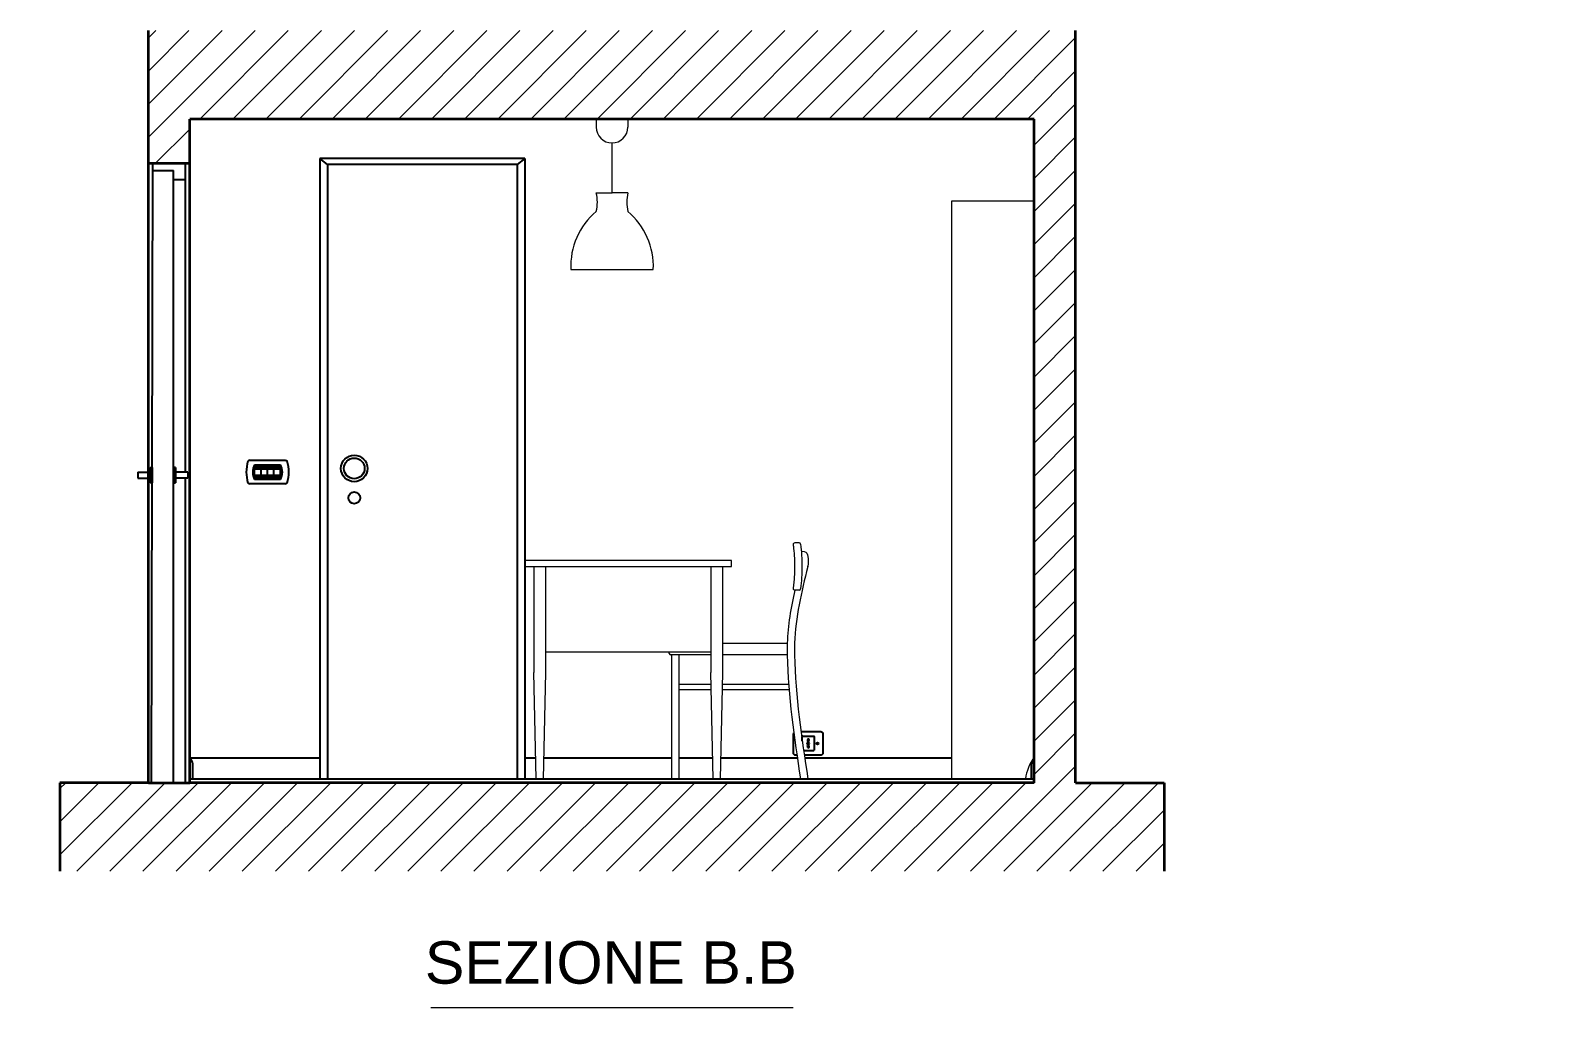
# Model space of a CAD drawing. Header units: millimetres. Extents: x 848 to 2740, y 1008 to 1944.
# Drawn here: x 1329 to 1847, y 1613 to 1944 of the extents above; entities that cross this region are included whole.
import ezdxf

# ---------------------------------------------------------------- set-up
doc = ezdxf.new("R2010")
doc.units = ezdxf.units.MM
for name, color, linetype, lineweight in [('A-DOOR-FULL', 4, 'Continuous', 25), ('A-FURN', 9, 'Continuous', 18), ('A-WALL-FULL', 7, 'Continuous', 35), ('G-ANNO-DIM', 3, 'Continuous', 18)]:
    doc.layers.add(name, color=color, linetype=linetype, lineweight=lineweight)
doc.layers.add('ACCESSORI', color=6, linetype='Continuous')
doc.layers.add('PAVIMENTAZIONE', color=1, linetype='Continuous')
doc.styles.add('underline', font='arial.ttf')

msp = doc.modelspace()

# ---------------------------------------------------------------- hatches: boundary and pattern name
at = {"layer": 'A-FURN'}
h = msp.add_hatch(dxfattribs=at)
h.set_pattern_fill('ANSI31', color=256, scale=2.5)
h.paths.add_polyline_path([(1149.47, 1944.47), (878.03, 1944.47), (878.03, 1689.47), (848.03, 1689.47), (848.03, 1659.47), (1178.62, 1659.47), (1178.62, 1689.47), (1149.47, 1689.47)])
h.paths.add_polyline_path([(1135.46, 1914.47), (1135.46, 1689.47), (892.31, 1689.47), (892.31, 1914.47)], flags=16)
h.paths.add_polyline_path([(918.7, 1824.13), (918.7, 1824.13), (918.7, 1824.47), (912.7, 1824.47), (912.7, 1824.04, 1.015248)], flags=0)
h.paths.add_polyline_path([(1115.23, 1900), (1115.23, 1763.47), (1135.46, 1763.47), (1135.46, 1761.47), (1128.46, 1761.47), (1128.46, 1725.47), (1129.06, 1696.51), (1115.23, 1696.51), (1115.23, 1732.47), (1085.96, 1732.47), (1085.96, 1731.97, -0.414214), (1085.46, 1731.47), (1081.71, 1731.47), (1082.34, 1719.67), (1048.57, 1719.67), (1049.2, 1731.47), (1045.46, 1731.47, -0.414214), (1044.96, 1731.97), (1044.96, 1732.47), (1002.46, 1732.47), (1002.46, 1761.47), (995.46, 1761.47), (995.46, 1763.47), (999.33, 1763.47), (999.33, 1900), (993.33, 1894), (993.33, 1793.1), (993.71, 1793.1), (993.71, 1794.72), (998.96, 1794.72), (998.96, 1789.47), (993.71, 1789.47), (993.71, 1791.1), (986.36, 1791.1), (986.36, 1793.1), (993.33, 1793.1), (993.33, 1894), (921.23, 1894), (921.23, 1849.47), (931.2, 1849.47), (931.2, 1824.97), (900.2, 1824.97), (900.2, 1849.47), (915.23, 1849.47), (915.23, 1900)], flags=0)
h.paths.add_polyline_path([(1013.88, 1889.47), (1019.27, 1889.47, 0.127701), (1019.27, 1883.16, -0.229639), (1027.88, 1863.47), (999.88, 1863.47, -0.181592), (1005.33, 1879.91), (1005.33, 1894), (1013.88, 1894)], flags=0)
h.paths.add_polyline_path([(894.81, 1866.97), (894.81, 1841.97), (892.31, 1841.97), (892.31, 1866.97)], flags=0)
h.paths.add_polyline_path([(925.7, 1690.97), (925.7, 1690.47), (924.7, 1690.47), (924.7, 1689.47), (923.7, 1689.47), (923.7, 1690.47), (907.7, 1690.47), (907.7, 1689.47), (906.7, 1689.47), (906.7, 1690.47), (905.7, 1690.47), (905.7, 1690.97), (914.45, 1690.97, -1), (914.45, 1691.97), (914.45, 1695.91, -0.325381), (895.61, 1701.28), (895.61, 1700.82, -0.414214), (895.01, 1700.22), (892.61, 1700.22), (892.61, 1697.47), (892.31, 1697.47), (892.31, 1705.47), (892.61, 1705.47), (892.61, 1702.72), (895.01, 1702.72, -0.414214), (895.61, 1702.12), (895.61, 1701.66, 0.130405), (902.31, 1696.51), (914.45, 1696.51), (914.45, 1763.52), (914.71, 1763.52), (914.7, 1819.22), (916.7, 1819.22), (916.7, 1763.52), (916.95, 1763.52), (916.95, 1762.84), (917.65, 1762.84), (917.65, 1762.12), (917.93, 1762.12, -0.944336), (920.42, 1761.98, -0.931585), (917.93, 1761.8), (917.65, 1761.8), (917.65, 1761.09), (916.95, 1761.09), (916.95, 1691.97, -1), (916.95, 1690.97)], flags=0)
edge = h.paths.add_edge_path(flags=0)
edge.add_line((1086.46, 1768.01), (1085.99, 1754.42))
edge.add_arc((1085.49, 1754.44), 0.5, 272.0384, 358.0347, ccw=False)
edge.add_spline(control_points=[(1085.51, 1753.94), (1085.15, 1753.93), (1084.79, 1753.91), (1084.43, 1753.9)], knot_values=[35.979915, 35.979915, 35.979915, 35.979915, 36.942199, 36.942199, 36.942199, 36.942199], degree=3, periodic=0)
edge.add_arc((1085.49, 1754.44), 0.5, 272.0398, 358.0347)
edge.add_line((1085.99, 1754.42), (1086.46, 1768.01))
edge.add_arc((1085.96, 1768.01), 0.5, 360, 445.9753)
edge.add_spline(control_points=[(1085.99, 1768.51), (1079.15, 1769), (1065.46, 1769.95), (1051.76, 1769), (1044.92, 1768.51)], knot_values=[0.46492, 0.46492, 0.46492, 0.46492, 21.023796, 41.582672, 41.582672, 41.582672, 41.582672], degree=3, periodic=0)
edge.add_arc((1085.96, 1768.01), 0.5, 0, 85.9753, ccw=False)
h.paths.add_polyline_path([(1044.89, 1755.47), (1038.46, 1755.47), (1038.46, 1758.47), (1044.78, 1758.47)], flags=0)
edge = h.paths.add_edge_path(flags=0)
edge.add_arc((898.41, 1793.46), 12.47, -17.2202, 17.2202, ccw=False)
edge.add_spline(control_points=[(910.32, 1789.77), (910.14, 1789.59), (909.89, 1789.46), (909.66, 1789.46)], knot_values=[0, 0, 0, 0, 0.687428, 0.687428, 0.687428, 0.687428], degree=3, periodic=0)
edge.add_line((909.66, 1789.46), (897.66, 1789.46))
edge.add_spline(control_points=[(897.66, 1789.46), (897.43, 1789.46), (897.19, 1789.59), (897, 1789.77)], knot_values=[0, 0, 0, 0, 0.687428, 0.687428, 0.687428, 0.687428], degree=3, periodic=0)
edge.add_arc((908.92, 1793.46), 12.47, 162.7798, 197.2202, ccw=False)
edge.add_spline(control_points=[(897, 1797.16), (897.19, 1797.34), (897.43, 1797.46), (897.66, 1797.46)], knot_values=[0, 0, 0, 0, 0.687428, 0.687428, 0.687428, 0.687428], degree=3, periodic=0)
edge.add_line((897.66, 1797.46), (909.66, 1797.46))
edge.add_spline(control_points=[(909.66, 1797.46), (909.89, 1797.46), (910.14, 1797.34), (910.32, 1797.16)], knot_values=[0.726786, 0.726786, 0.726786, 0.726786, 1.414214, 1.414214, 1.414214, 1.414214], degree=3, periodic=0)
h.paths.add_polyline_path([(908.04, 1795.96, -0.265564), (908.04, 1790.96), (899.29, 1790.96, -0.265564), (899.29, 1795.96)], flags=0)
h.paths.add_polyline_path([(908.04, 1795.46), (908.04, 1791.46), (899.29, 1791.46), (899.29, 1795.46)], flags=0)
h.paths.add_polyline_path([(905.85, 1794.46), (905.85, 1792.46), (907.81, 1792.46), (907.81, 1792.16), (906.08, 1792.16), (906.08, 1792.46), (905.62, 1792.46), (905.62, 1792.16), (903.89, 1792.16), (903.89, 1792.46), (903.43, 1792.46), (903.43, 1792.16), (901.71, 1792.16), (901.71, 1792.46), (901.24, 1792.46), (901.24, 1792.16), (899.52, 1792.16), (899.52, 1792.46), (901.48, 1792.46), (901.48, 1794.46)], flags=0)
h.paths.add_polyline_path([(1135.46, 1796.97), (1135.46, 1788.97, -0.175458)], flags=16)
h.paths.add_polyline_path([(1021.46, 1751.97, -1), (1019.46, 1751.97, -1)], flags=0)
h.paths.add_polyline_path([(1021.46, 1738.97, -1), (1019.46, 1738.97, -1)], flags=0)
h.paths.add_polyline_path([(1135.16, 1705.47), (1135.46, 1705.47), (1135.46, 1697.47), (1135.16, 1697.47)], flags=0)
h.paths.add_polyline_path([(1683.87, 1944.47), (1369.47, 1944.47), (1369.47, 1899.47), (1383.49, 1899.47), (1383.49, 1914.47), (1669.85, 1914.47), (1669.85, 1689.47), (1383.49, 1689.47), (1369.47, 1689.47), (1339.47, 1689.47), (1339.47, 1659.47), (1713.87, 1659.47), (1713.87, 1689.47), (1683.87, 1689.47)])
h.paths.add_polyline_path([(2218.27, 1944.47), (1903.87, 1944.47), (1903.87, 1689.47), (1873.87, 1689.47), (1873.87, 1659.47), (2248.27, 1659.47), (2248.27, 1689.47), (2218.27, 1689.47), (2204.25, 1689.47), (1917.89, 1689.47), (1917.89, 1914.47), (2204.25, 1914.47), (2204.25, 1899.47), (2218.27, 1899.47)])
h.paths.add_polyline_path([(2709.67, 1944.47), (2438.27, 1944.47), (2438.27, 1899.47), (2452.29, 1899.47), (2452.29, 1914.47), (2695.39, 1914.47), (2695.39, 1689.47), (2453.1, 1689.47), (2409.09, 1689.47), (2409.09, 1659.47), (2739.67, 1659.47), (2739.67, 1689.47), (2709.67, 1689.47)])
at = {"layer": 'ACCESSORI'}
h = msp.add_hatch(dxfattribs=at)
h.set_pattern_fill('BRASS', color=256, angle=360)
h.set_pattern_definition([(360, (-270.1755, 1645.33298), (6e-17, 0.25), []), (360, (-270.1755, 1645.45798), (6e-17, 0.25), [0.125, -0.0625])])
h.paths.add_polyline_path([(1414.24, 1792.76), (1414.24, 1793.76), (1412.05, 1793.76), (1412.05, 1792.76)])
h.paths.add_polyline_path([(1412.05, 1792.76), (1412.05, 1793.76), (1409.87, 1793.76), (1409.87, 1792.76)])
h.paths.add_polyline_path([(1409.87, 1792.76), (1409.87, 1793.76), (1407.68, 1793.76), (1407.68, 1792.76)])
h.paths.add_polyline_path([(1407.68, 1792.76), (1407.68, 1793.76), (1405.49, 1793.76), (1405.49, 1792.76)])
h.paths.add_polyline_path([(1407.68, 1795.76), (1407.68, 1796.76), (1405.49, 1796.76), (1405.49, 1795.76)])
h.paths.add_polyline_path([(1407.45, 1796.06), (1407.45, 1795.94), (1405.72, 1795.94), (1405.72, 1796.06)], flags=16)
h.paths.add_polyline_path([(1409.87, 1795.76), (1409.87, 1796.76), (1407.68, 1796.76), (1407.68, 1795.76)])
h.paths.add_polyline_path([(1409.64, 1796.06), (1409.64, 1795.94), (1407.91, 1795.94), (1407.91, 1796.06)], flags=16)
h.paths.add_polyline_path([(1412.05, 1795.76), (1412.05, 1796.76), (1409.87, 1796.76), (1409.87, 1795.76)])
h.paths.add_polyline_path([(1411.82, 1796.06), (1411.82, 1795.94), (1410.1, 1795.94), (1410.1, 1796.06)], flags=16)
h.paths.add_polyline_path([(1414.24, 1795.76), (1414.24, 1796.76), (1412.05, 1796.76), (1412.05, 1795.76)])
h.paths.add_polyline_path([(1414.01, 1796.06), (1414.01, 1795.94), (1412.29, 1795.94), (1412.29, 1796.06)], flags=16)

# ---------------------------------------------------------------- linework, layer by layer
at = {"layer": 'A-DOOR-FULL'}
for p, q in [((1381.99, 1899.47), (1370.99, 1899.47)), ((1427.62, 1901.13), (1427.62, 1690.77)), ((1430.17, 1899.1), (1427.62, 1901.13)), ((1497.1, 1901.13), (1427.62, 1901.13)), ((1430.17, 1899.1), (1430.17, 1690.77)), ((1494.51, 1899.1), (1430.17, 1899.1)), ((1497.1, 1901.13), (1494.51, 1899.1)), ((1494.51, 1899.1), (1494.51, 1690.77)), ((1497.1, 1901.13), (1497.1, 1690.77)), ((1370.99, 1896.97), (1377.99, 1896.97)), ((1377.99, 1893.97), (1381.99, 1893.97))]:
    msp.add_line(p, q, dxfattribs=at)
for points in [[(1381.99, 1689.47), (1370.51, 1689.47), (1370.99, 1899.47)], [(1381.99, 1794.72), (1381.99, 1899.47)], [(1377.99, 1689.47), (1377.99, 1896.97)], [(1381.99, 1689.47), (1381.99, 1792.72)]]:
    msp.add_lwpolyline(points, dxfattribs=at)
at = {"layer": 'A-FURN'}
for p, q in [((1521.29, 1914.47), (1532.06, 1914.47)), ((1641.86, 1886.77), (1669.86, 1886.77)), ((1590.12, 1770.77), (1588.61, 1770.77)), ((1567.19, 1764.77), (1497.19, 1764.77)), ((1497.19, 1764.77), (1497.19, 1762.77)), ((1567.19, 1762.77), (1567.19, 1764.77)), ((1497.19, 1762.77), (1567.19, 1762.77)), ((1500.19, 1762.77), (1500.19, 1726.77)), ((1504.19, 1726.77), (1504.19, 1762.77)), ((1560.19, 1762.77), (1560.19, 1726.77)), ((1564.19, 1726.77), (1564.19, 1762.77)), ((1590.12, 1754.77), (1588.61, 1754.77)), ((1560.19, 1733.77), (1504.19, 1733.77)), ((1546.07, 1733.27), (1546.07, 1733.77)), ((1560.19, 1732.77), (1546.57, 1732.77)), ((1546.87, 1732.77), (1546.87, 1690.77)), ((1549.37, 1732.77), (1549.37, 1690.77)), ((1564.19, 1736.77), (1586.07, 1736.77)), ((1586.07, 1732.77), (1564.19, 1732.77)), ((1500.94, 1690.77), (1500.19, 1726.77)), ((1503.44, 1690.77), (1504.19, 1726.77)), ((1560.27, 1722.77), (1549.37, 1722.77)), ((1560.94, 1690.77), (1560.19, 1726.77)), ((1563.44, 1690.77), (1564.19, 1726.77)), ((1586.55, 1722.77), (1564.1, 1722.77)), ((1560.31, 1720.97), (1549.37, 1720.97)), ((1586.69, 1720.97), (1564.07, 1720.97)), ((1503.44, 1690.77), (1500.94, 1690.77)), ((1549.37, 1690.77), (1546.87, 1690.77)), ((1563.44, 1690.77), (1560.94, 1690.77)), ((1593.07, 1690.77), (1590.57, 1690.77))]:
    msp.add_line(p, q, dxfattribs=at)
for points in [[(1521.29, 1914.47), (1521.29, 1911.75)], [(1532.06, 1914.47), (1532.06, 1911.75)], [(1526.67, 1889.47), (1526.67, 1906.36)], [(1521.29, 1889.47), (1526.67, 1889.47)], [(1532.06, 1889.47), (1526.67, 1889.47)], [(1666.86, 1690.77), (1641.86, 1690.77), (1641.86, 1886.77)], [(1669.86, 1886.77), (1669.86, 1697.97)], [(1512.67, 1863.47), (1540.67, 1863.47)]]:
    msp.add_lwpolyline(points, dxfattribs=at)
for centre, radius, start, end in [((1526.67, 1911.75), 5.39, 180, 0), ((1509.13, 1886.32), 12.56, 345.4453, 14.5547), ((1544.22, 1886.32), 12.56, 165.4453, 194.5547), ((1537.29, 1864.44), 24.63, 130.5068, 182.2392), ((1516.06, 1864.44), 24.63, 357.7608, 49.4932), ((1588.61, 1770.27), 0.5, 90, 185.3475), ((1590.12, 1770.27), 0.5, 5.3387, 90), ((1592.58, 1762.85), 0.5, 346.0698, 356.4857), ((1588.61, 1755.27), 0.5, 174.6524, 270), ((1590.12, 1755.27), 0.5, 270, 354.6613), ((1546.57, 1733.27), 0.5, 180, 270), ((1680.92, 1689.13), 14.16, 141.3923, 173.3462)]:
    msp.add_arc(centre, radius, start, end, dxfattribs=at)
for points, knots in [([(1588.11, 1770.23), (1588.16, 1769.77), (1588.2, 1769.31), (1588.34, 1767.74), (1588.43, 1766.64), (1588.53, 1764.8), (1588.56, 1764.06), (1588.58, 1762.68), (1588.57, 1762.03), (1588.53, 1760.73), (1588.5, 1760.07), (1588.37, 1758.09), (1588.25, 1756.75), (1588.12, 1755.36), (1588.11, 1755.34), (1588.11, 1755.32)], [0.314214, 0.314214, 0.314214, 0.314214, 1.695703, 1.695703, 5.08711, 5.08711, 7.433923, 7.433923, 9.488534, 9.488534, 11.543146, 11.543146, 15.652369, 15.652369, 15.717005, 15.717005, 15.717005, 15.717005]), ([(1590.83, 1767.89), (1591.19, 1767.91), (1593.38, 1768.02), (1593.22, 1765.2), (1593.08, 1762.82)], [0, 0, 0, 0, 1.002972, 6.213424, 6.213424, 6.213424, 6.213424]), ([(1593.06, 1762.73), (1590.93, 1754.13), (1588.48, 1744.23), (1588.64, 1720.01), (1590.96, 1704.73), (1593.07, 1690.77)], [0.045184, 0.045184, 0.045184, 0.045184, 26.38655, 30.38655, 72.626933, 72.626933, 72.626933, 72.626933]), ([(1588.65, 1754.77), (1587.3, 1748.82), (1586, 1741.52), (1586.14, 1720.01), (1588.46, 1704.73), (1590.57, 1690.77)], [8.167549, 8.167549, 8.167549, 8.167549, 26.38655, 30.38655, 72.626933, 72.626933, 72.626933, 72.626933])]:
    msp.add_open_spline(points, degree=3, knots=knots, dxfattribs=at)
msp.add_open_spline([(1590.61, 1770.32), (1590.85, 1767.8), (1591.29, 1762.77), (1590.85, 1757.74), (1590.61, 1755.23)], degree=3, dxfattribs=at)
at = {"layer": 'A-WALL-FULL'}
for p, q in [((1369.47, 1689.47), (1369.47, 1944.47)), ((1683.87, 1689.47), (1683.87, 1944.47)), ((1383.49, 1689.47), (1383.49, 1914.47)), ((1669.85, 1914.47), (1383.49, 1914.47)), ((1669.85, 1689.47), (1669.85, 1914.47)), ((1369.47, 1899.47), (1383.49, 1899.47)), ((1369.47, 1689.47), (1339.47, 1689.47)), ((1339.47, 1689.47), (1339.47, 1659.47)), ((1369.47, 1689.47), (1383.49, 1689.47)), ((1669.85, 1689.47), (1383.49, 1689.47)), ((1683.87, 1689.47), (1713.87, 1689.47)), ((1713.87, 1689.47), (1713.87, 1659.47))]:
    msp.add_line(p, q, dxfattribs=at)
at = {"layer": 'ACCESSORI'}
for p, q in [((1405.49, 1797.26), (1414.24, 1797.26)), ((1414.24, 1792.26), (1405.49, 1792.26)), ((1592.99, 1703.71), (1592.99, 1703.44)), ((1592.99, 1701.82), (1592.99, 1702.1)), ((1593.39, 1703.44), (1593.39, 1703.71)), ((1593.39, 1702.1), (1593.39, 1701.82))]:
    msp.add_line(p, q, dxfattribs=at)
for points in [[(1365.93, 1794.72), (1365.93, 1792.72)], [(1365.93, 1794.72), (1370.03, 1794.72)], [(1370.03, 1796.35), (1370.73, 1796.35), (1370.73, 1791.1), (1370.03, 1791.1)], [(1370.03, 1796.35), (1370.03, 1791.1)], [(1378.69, 1796.35), (1377.99, 1796.35), (1377.99, 1791.1), (1378.69, 1791.1)], [(1378.69, 1796.35), (1378.69, 1791.1)], [(1382.79, 1794.72), (1378.69, 1794.72)], [(1382.79, 1794.72), (1382.79, 1792.72)], [(1403.87, 1798.76), (1415.87, 1798.76)], [(1405.49, 1792.76), (1414.24, 1792.76), (1414.24, 1796.76)], [(1405.49, 1792.76), (1405.49, 1796.76)], [(1405.49, 1796.76), (1414.24, 1796.76)], [(1414.24, 1795.76), (1405.49, 1795.76)], [(1407.45, 1796.06), (1405.72, 1796.06)], [(1405.72, 1796.06), (1405.72, 1795.94)], [(1407.45, 1795.94), (1405.72, 1795.94)], [(1407.45, 1796.06), (1407.45, 1795.94)], [(1407.68, 1792.76), (1407.68, 1796.76)], [(1407.91, 1796.06), (1407.91, 1795.94)], [(1409.64, 1796.06), (1407.91, 1796.06)], [(1409.64, 1795.94), (1407.91, 1795.94)], [(1409.64, 1796.06), (1409.64, 1795.94)], [(1409.87, 1792.76), (1409.87, 1796.76)], [(1411.82, 1796.06), (1410.1, 1796.06)], [(1410.1, 1796.06), (1410.1, 1795.94)], [(1411.82, 1795.94), (1410.1, 1795.94)], [(1411.82, 1796.06), (1411.82, 1795.94)], [(1412.05, 1792.76), (1412.05, 1796.76)], [(1414.01, 1796.06), (1412.29, 1796.06)], [(1412.29, 1796.06), (1412.29, 1795.94)], [(1414.01, 1795.94), (1412.29, 1795.94)], [(1414.01, 1796.06), (1414.01, 1795.94)], [(1365.93, 1792.72), (1370.03, 1792.72)], [(1382.79, 1792.72), (1378.69, 1792.72)], [(1415.87, 1790.76), (1403.87, 1790.76)], [(1405.49, 1793.76), (1414.24, 1793.76)], [(1590.75, 1706.77), (1597.49, 1706.77)], [(1588.19, 1699.47), (1588.19, 1706.07)], [(1591.19, 1703.57), (1591.19, 1705.07)], [(1591.39, 1705.27), (1594.99, 1705.27)], [(1595.19, 1705.07), (1595.19, 1700.47)], [(1596.64, 1702.77), (1596.04, 1702.77)], [(1596.34, 1702.77), (1596.34, 1703.07)], [(1596.34, 1702.77), (1596.34, 1702.47)], [(1598.19, 1706.07), (1598.19, 1699.47)], [(1589.37, 1698.77), (1588.89, 1698.77)], [(1594.99, 1700.27), (1591.66, 1700.27)], [(1597.49, 1698.77), (1591.87, 1698.77)]]:
    msp.add_lwpolyline(points, dxfattribs=at)
for centre, radius in [((1439.26, 1796.02), 4.5), ((1439.26, 1796.02), 3.5), ((1439.26, 1786.03), 2), ((1593.19, 1702.77), 0.3), ((1596.34, 1702.77), 0.3)]:
    msp.add_circle(centre, radius, dxfattribs=at)
for centre, radius, start, end in [((1415.12, 1794.76), 12.47, 162.7798, 197.2202), ((1409.87, 1794.76), 5.04, 150.2551, 209.7449), ((1409.87, 1794.76), 5.04, 330.2551, 29.7449), ((1404.61, 1794.76), 12.47, 342.7798, 17.2202), ((1593.19, 1703.94), 0.3, 311.8103, 228.1897), ((1593.19, 1701.6), 0.3, 131.8103, 48.1897)]:
    msp.add_arc(centre, radius, start, end, dxfattribs=at)
for points in [[(1403.87, 1798.76), (1403.64, 1798.76), (1403.4, 1798.64), (1403.21, 1798.46)], [(1415.87, 1798.76), (1416.1, 1798.76), (1416.34, 1798.64), (1416.53, 1798.46)], [(1403.21, 1791.07), (1403.4, 1790.89), (1403.64, 1790.76), (1403.87, 1790.76)], [(1415.87, 1790.76), (1416.1, 1790.76), (1416.34, 1790.89), (1416.53, 1791.07)], [(1597.49, 1706.77), (1597.82, 1706.77), (1598.19, 1706.4), (1598.19, 1706.07)], [(1588.3, 1706.4), (1588.23, 1706.3), (1588.19, 1706.18), (1588.19, 1706.07)], [(1591.39, 1705.27), (1591.29, 1705.27), (1591.19, 1705.16), (1591.19, 1705.07)], [(1593.39, 1703.44), (1593.39, 1703.3), (1592.99, 1703.3), (1592.99, 1703.44)], [(1593.39, 1702.1), (1593.39, 1702.23), (1592.99, 1702.23), (1592.99, 1702.1)], [(1594.99, 1705.27), (1595.08, 1705.27), (1595.19, 1705.16), (1595.19, 1705.07)], [(1588.89, 1698.77), (1588.56, 1698.77), (1588.19, 1699.14), (1588.19, 1699.47)], [(1594.99, 1700.27), (1595.08, 1700.27), (1595.19, 1700.37), (1595.19, 1700.47)], [(1598.19, 1699.47), (1598.19, 1699.14), (1597.82, 1698.77), (1597.49, 1698.77)]]:
    msp.add_open_spline(points, degree=3, dxfattribs=at)
at = {"layer": 'G-ANNO-DIM'}
msp.add_line((1465.24, 1613.26), (1588.1, 1613.26), dxfattribs=at)
at = {"layer": 'PAVIMENTAZIONE'}
for p, q in [((1427.62, 1697.81), (1383.49, 1697.81)), ((1500.79, 1697.81), (1497.1, 1697.81)), ((1546.87, 1697.81), (1503.58, 1697.81)), ((1560.79, 1697.81), (1549.37, 1697.81)), ((1589.51, 1697.81), (1563.58, 1697.81)), ((1641.86, 1697.81), (1592.01, 1697.81)), ((1669.86, 1697.81), (1669.73, 1697.81)), ((1384.49, 1690.77), (1384.49, 1695.81)), ((1668.85, 1690.77), (1668.85, 1695.81))]:
    msp.add_line(p, q, dxfattribs=at)
msp.add_lwpolyline([(1383.49, 1690.77), (1669.85, 1690.77)], dxfattribs=at)
for centre, start, end in [((1381.15, 1695.39), 7.1662, 45.9639), ((1672.2, 1695.39), 134.0361, 172.8338)]:
    msp.add_arc(centre, 3.37, start, end, dxfattribs=at)

# ---------------------------------------------------------------- texts
at = {"layer": 'G-ANNO-DIM', "style": 'underline'}
msp.add_text('SEZIONE B.B', height=14.3814, dxfattribs=at).set_placement((1463.2, 1621.33))

doc.saveas('drawing.dxf')
